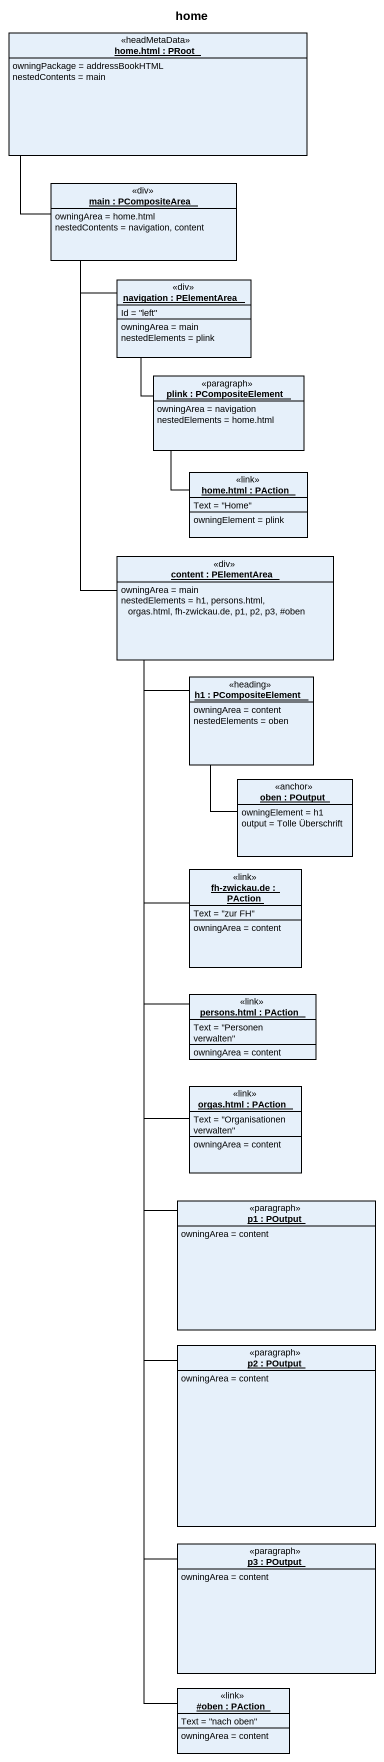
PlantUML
@startuml
title home
hide circle
hide empty members
object "home.html : PRoot" as home_html <<headMetaData>> {
  owningPackage = addressBookHTML
  nestedContents = main
}
object "main : PCompositeArea" as main <<div>> {
  owningArea = home.html
  nestedContents = navigation, content
}
object "navigation : PElementArea" as navigation <<div>> {
  Id = "left"
  --
  owningArea = main
  nestedElements = plink
}
object "plink : PCompositeElement" as plink <<paragraph>> {
  owningArea = navigation
  nestedElements = home.html
}
object "home.html : PAction" as home_html_2 <<link>> {
  Text = "Home"
  --
  owningElement = plink
}
object "content : PElementArea" as content <<div>> {
  owningArea = main
  nestedElements = h1, persons.html, orgas.html, fh-zwickau.de, p1, p2, p3, #oben
}
object "h1 : PCompositeElement" as h1 <<heading>> {
  owningArea = content
  nestedElements = oben
}
object "oben : POutput" as oben <<anchor>> {
  owningElement = h1
  output = Tolle Überschrift
}
object "fh-zwickau.de : PAction" as fh_zwickau_de <<link>> {
  Text = "zur FH"
  --
  owningArea = content
}
object "persons.html : PAction" as persons_html <<link>> {
  Text = "Personen verwalten"
  --
  owningArea = content
}
object "orgas.html : PAction" as orgas_html <<link>> {
  Text = "Organisationen verwalten"
  --
  owningArea = content
}
object "p1 : POutput" as p1 <<paragraph>> {
  owningArea = content
}
object "p2 : POutput" as p2 <<paragraph>> {
  owningArea = content
}
object "p3 : POutput" as p3 <<paragraph>> {
  owningArea = content
}
object "#oben : PAction" as oben_2 <<link>> {
  Text = "nach oben"
  --
  owningArea = content
}
main -up- home_html
navigation -up- main
plink -up- navigation
home_html_2 -up- plink
content -up- main
h1 -up- content
oben -up- h1
fh_zwickau_de -up- content
persons_html -up- content
orgas_html -up- content
p1 -up- content
p2 -up- content
p3 -up- content
oben_2 -up- content
@enduml
